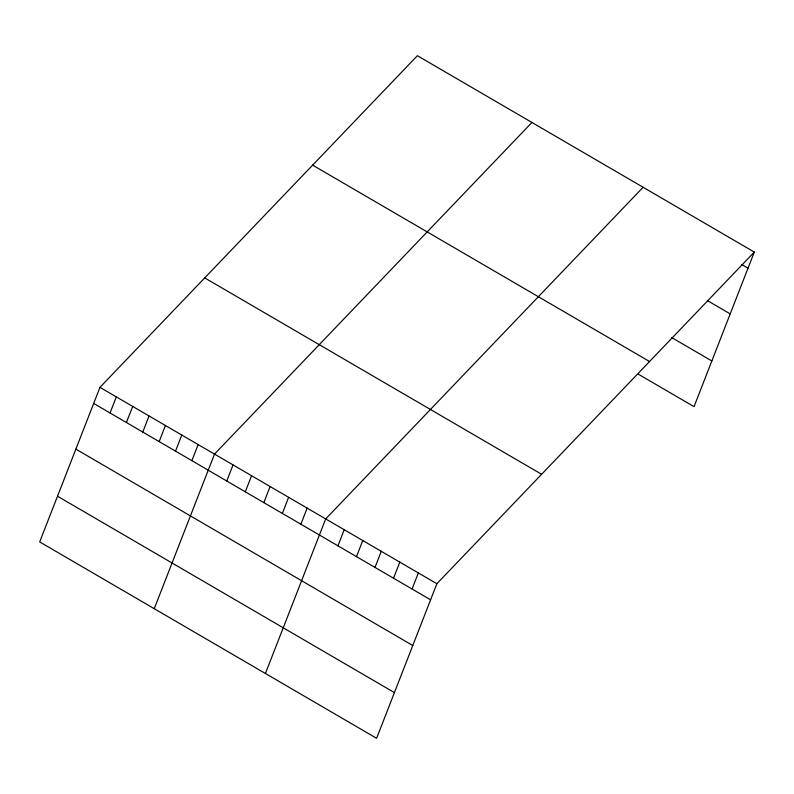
<?xml version="1.0" encoding="UTF-8"?>
<svg xmlns="http://www.w3.org/2000/svg" width="794" height="794" viewBox="0 0 794 794"><rect width="100%" height="100%" fill="white"/><g stroke="black" fill="none" stroke-linecap="round" stroke-linejoin="round"><path stroke-width="1.19" d="M99.965 387.343L39.7 541.915L376.604 738.301L436.869 583.729L754.3 252.085L417.396 55.699L99.965 387.343L436.869 583.729M110.048 412.979L116.331 396.881M126.415 422.517L132.697 406.419M142.781 432.055L149.054 415.957M159.147 441.593L165.42 425.495M175.504 451.141L181.786 435.033M191.87 460.679L198.153 444.571M154.244 608.69L214.509 454.118L531.94 122.475M226.766 481.015L233.039 464.917M245.296 491.814L251.569 475.715M263.826 502.622L270.099 486.514M282.356 513.42L288.629 497.322M300.886 524.219L307.159 508.12M265.424 673.491L325.689 518.919L643.12 187.275M337.946 545.825L344.219 529.717M356.476 556.624L362.749 540.525M375.006 567.422L381.279 551.324M393.536 578.221L399.809 562.122M412.066 589.029L418.339 572.931M754.3 252.085L694.035 406.657L638.445 374.252M741.844 264.581L748.027 268.183M707.563 300.678L730.202 313.878M671.704 337.559L711.851 360.962M312.647 165.142L649.552 361.528M204.713 277.9L541.617 474.286M93.692 403.441L430.596 599.827M75.877 449.136L412.781 645.522M57.515 496.22L394.419 692.606"/></g></svg>
